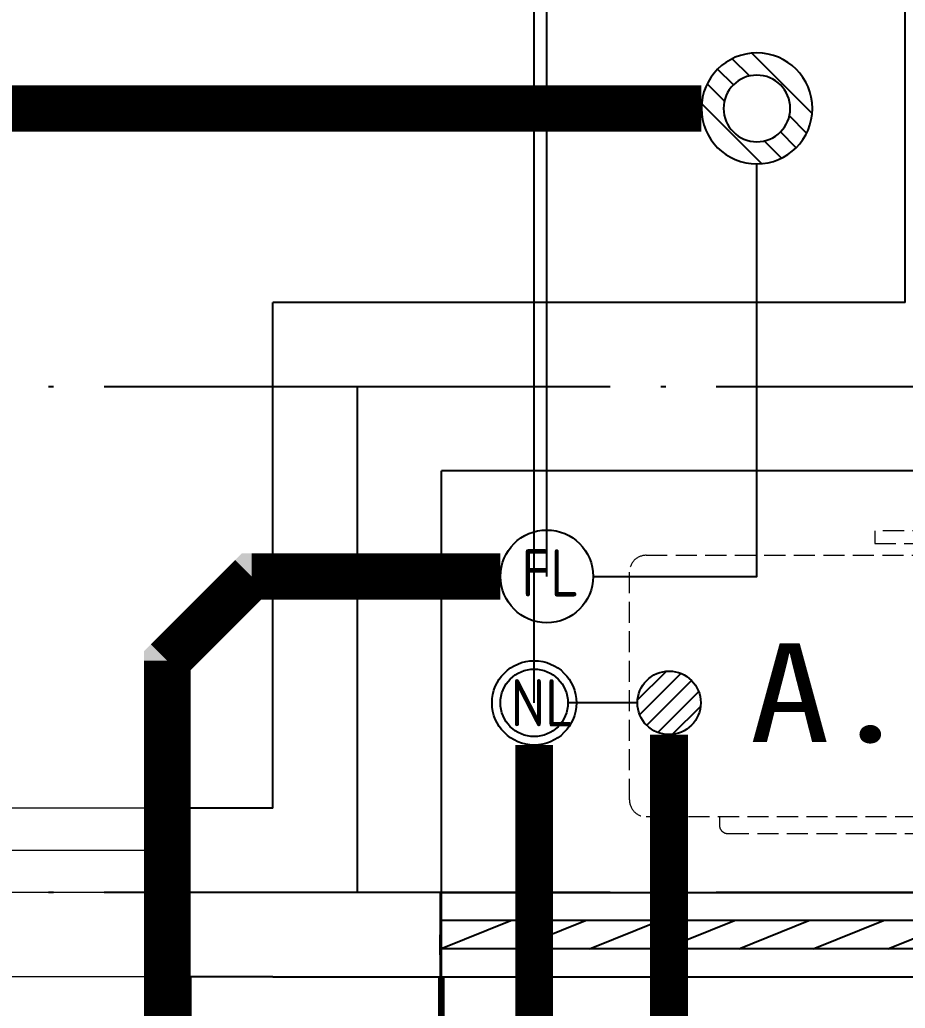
# Model space of a CAD drawing. Extents: x 27938 to 1507990, y 110129 to 923079.
# Drawn here: x 861067 to 862117, y 672520 to 673692 of the extents above; entities that cross this region are included whole.
import ezdxf

# ---------------------------------------------------------------- set-up
doc = ezdxf.new("R2010")
doc.units = 0
doc.header["$LTSCALE"] = 1000
doc.header["$MEASUREMENT"] = 0
doc.linetypes.add('DASH', pattern=[0.35, 0.25, -0.1])
doc.linetypes.add('DOTE', pattern=[2.42, 2, -0.2, 0.02, -0.2])
for name, color, linetype in [('DIM_凝结', 150, 'Continuous'), ('DIM_废水', 31, 'Continuous'), ('DOTE', 1, 'Continuous'), ('EQUIP_地漏', 7, 'Continuous'), ('PIPE-凝结', 150, 'N'), ('PIPE-废水', 31, 'TG_F'), ('PUB_TEXT', 4, 'Continuous'), ('VPIPE-凝结', 150, 'N'), ('VPIPE-废水', 31, 'Continuous'), ('WALL', 9, 'Continuous'), ('WINDOW', 4, 'Continuous')]:
    doc.layers.add(name, color=color, linetype=linetype)
for name, color, linetype, lineweight in [('平面-栏杆', 135, 'Continuous', 15), ('平面-看线', 45, 'Continuous', 15), ('平面-空调预留孔', 173, 'Continuous', 15)]:
    doc.layers.add(name, color=color, linetype=linetype, lineweight=lineweight)
doc.styles.get("Standard").update_dxf_attribs({"font": 'gbenor.shx', "bigfont": 'gbcbig.shx'})
doc.styles.add('TG_LINETYPE', font='SIMPLEX', dxfattribs={"width": 0.8, "height": 3, "bigfont": 'HZTXT'})
doc.styles.add('黑体', font='simhei.ttf')
doc.linetypes.add('N', pattern='A,3,-0.2,["N",Standard,S=0.25,R=0,X=-0.1,Y=-0.115],-0.2', length=3.4)
doc.linetypes.add('TG_F', pattern='A,2,-0.3,["F",TG_LINETYPE,S=0.1,R=0,X=-0.23,Y=-0.15],0', length=2.3)

# ---------------------------------------------------------------- blocks, each defined once
blk = doc.blocks.new('$TwtSys$00000141')
at = {"color": 1}
for p, q in [((-47.1, 3.8), (-5, 45.9)), ((-47.1, 3.8), (-5, 45.9)), ((-43.6, -17.5), (17.5, 43.6)), ((-43.6, -17.5), (17.5, 43.6)), ((-33.2, -33.2), (33.2, 33.2)), ((-33.2, -33.2), (33.2, 33.2)), ((-16.2, -43.5), (43.8, 16.4)), ((-16.2, -43.5), (43.8, 16.4)), ((5.7, -46.1), (46.1, -5.7)), ((5.7, -46.1), (46.1, -5.7))]:
    blk.add_line(p, q, dxfattribs=at)
blk.add_circle((0, 0), 47, dxfattribs=at)
blk.add_circle((0, 0), 47, dxfattribs=at)
blk = doc.blocks.new('$TwtSys$00000543')
for p, q in [((-93.6, -8.5), (8.5, 93.6)), ((12.5, 55), (41.7, 84.2)), ((39.9, 39.9), (66.5, 66.5)), ((55, 12.5), (84.2, 41.7)), ((-8.5, -93.6), (93.6, 8.5)), ((-84.2, -41.7), (-55, -12.5)), ((-66.5, -66.5), (-39.9, -39.9)), ((-41.7, -84.2), (-12.5, -55))]:
    blk.add_line(p, q)
for radius in [94, 56.4]:
    blk.add_circle((0, 0), radius)
blk = doc.blocks.new('gsergvr')
at = {"layer": '平面-空调预留孔', "linetype": 'DASH', "ltscale": 0.1}
for p, q in [((34075.4, 17176.2), (34075.4, 17166.2)), ((34448.2, 17166.2), (34448.2, 17176.2)), ((34085.4, 17156.2), (34438.2, 17156.2))]:
    blk.add_line(p, q, dxfattribs=at)
blk.add_lwpolyline([(34679.3, 17515.3), (34259.5, 17515.3), (34259.5, 17500.2), (34679.3, 17500.2)], close=True, dxfattribs=at)
blk.add_lwpolyline([(34728.6, 17176.2), (33988.6, 17176.2, -0.414214), (33968.6, 17196.2), (33968.6, 17466.2, -0.414214), (33988.6, 17486.2), (34728.6, 17486.2, -0.414214), (34748.6, 17466.2), (34748.6, 17196.2, -0.414214)], format="xyb", close=True, dxfattribs=at)
for centre, start, end in [((34085.4, 17166.2), 180, 270), ((34438.2, 17166.2), 270, 0)]:
    blk.add_arc(centre, 10, start, end, dxfattribs=at)
at = {"layer": '平面-空调预留孔', "color": 251, "linetype": 'DASH', "ltscale": 0.1, "true_color": 0x636466, "style": '黑体', "width": 1.2}
blk.add_text('A.C', height=117.05, dxfattribs=at).set_placement((34110.9, 17264.8))
blk = doc.blocks.new('rtyryrtyeeretee')
at = {"layer": '平面-空调预留孔'}
blk.add_blockref('gsergvr', (635673.5, 326705.8), dxfattribs=at)
blk = doc.blocks.new('GDGDRGDGDRGDR')
blk.add_blockref('rtyryrtyeeretee', (-215152.6, 97240.1))
blk = doc.blocks.new('$WINLIB2D$00000039')
at = {"color": 0}
for points in [[(0.5, 0.5), (-0.5, 0.5)], [(0.5, -0.5), (0.5, 0.5)], [(-0.5, 0.16667), (0.5, 0.16667)], [(0.09205, -0.16667), (0.02795, 0.16667)], [(0.16004, -0.16667), (0.09594, 0.16667)], [(0.22804, -0.16667), (0.16393, 0.16667)], [(0.29603, -0.16667), (0.23192, 0.16667)], [(0.36402, -0.16667), (0.29992, 0.16667)], [(0.43201, -0.16667), (0.36791, 0.16667)], [(0.5, -0.16667), (0.4359, 0.16667)], [(-0.5, -0.16667), (0.5, -0.16667)], [(0.5, -0.5), (-0.5, -0.5)]]:
    blk.add_lwpolyline(points, dxfattribs=at)

msp = doc.modelspace()

# ---------------------------------------------------------------- linework, layer by layer
at = {"color": 8, "const_width": 8}
msp.add_lwpolyline([(861266.6, 672557.2), (861266.6, 672407.2), (861566.6, 672407.2), (861566.6, 672557.2)], dxfattribs=at)
at = {"layer": 'DOTE', "color": 169, "linetype": 'DOTE', "ltscale": 0.3}
msp.add_line((879916.6, 672657.2), (825916.6, 672657.2), dxfattribs=at)
at = {"layer": 'VPIPE-凝结', "color": 8, "ltscale": 0.1}
for points in [[(861746.6, 673032.2), (861940.7, 673032.2), (861940.7, 673521.4)], [(861799, 672882.2), (861716.6, 672882.2)]]:
    msp.add_lwpolyline(points, dxfattribs=at)
at = {"layer": 'VPIPE-凝结', "color": 8}
msp.add_circle((861676.6, 672882.2), 40, dxfattribs=at)
at = {"layer": 'VPIPE-废水', "color": 8}
msp.add_circle((861691.6, 673032.2), 55, dxfattribs=at)
at = {"layer": 'WALL', "color": 8}
for p, q in [((861566.6, 672557.2), (861566.6, 672657.2)), ((861566.6, 672557.2), (861566.6, 672657.2)), ((861366.6, 672557.2), (861266.6, 672557.2)), ((861366.6, 672557.2), (861366.6, 672557.2)), ((861366.6, 672557.2), (861566.6, 672557.2))]:
    msp.add_line(p, q, dxfattribs=at)
at = {"layer": 'WINDOW', "color": 8, "linetype": 'DASH', "ltscale": 0.3}
msp.add_lwpolyline([(862864.7, 672607.2), (861738.8, 671957.2, -0.131652), (861564.7, 672607.2)], format="xyb", dxfattribs=at)
msp.add_lwpolyline([(862864.7, 672607.2), (861738.8, 671957.2, -0.131652), (861564.7, 672607.2)], format="xyb", dxfattribs=at)
at = {"layer": '平面-栏杆', "color": 8}
for points in [[(861266.6, 672707.2), (856616.6, 672707.2)], [(861266.6, 672707.2), (856616.6, 672707.2)], [(861266.6, 672657.2), (856616.6, 672657.2)], [(861266.6, 672657.2), (856616.6, 672657.2)]]:
    msp.add_lwpolyline(points, dxfattribs=at)
at = {"layer": '平面-看线', "color": 8}
msp.add_lwpolyline([(861266.6, 672757.2), (856616.6, 672757.2)], dxfattribs=at)
at = {"layer": '平面-看线', "color": 8, "linetype": 'DASH'}
msp.add_lwpolyline([(861266.6, 672557.2), (856616.6, 672557.2)], dxfattribs=at)

# ---------------------------------------------------------------- block references
at = {"layer": 'EQUIP_地漏', "color": 8, "xscale": -0.7000000000000001, "yscale": 0.7000000000000001, "zscale": 0.7}
msp.add_blockref('$TwtSys$00000543', (861940.7, 673587.2), dxfattribs=at)
at = {"layer": 'EQUIP_地漏', "color": 8, "xscale": -0.8, "yscale": -0.8, "zscale": 0.8, "rotation": 180}
msp.add_blockref('$TwtSys$00000141', (861836.6, 672882.2), dxfattribs=at)
at = {"layer": 'WINDOW', "color": 8, "xscale": 1299.999999983003, "yscale": -100, "zscale": 1299.999999983003, "rotation": 180}
msp.add_blockref('$WINLIB2D$00000039', (862215.6, 672607.2), dxfattribs=at)
msp.add_blockref('$WINLIB2D$00000039', (862215.6, 672607.2), dxfattribs=at)

# ---------------------------------------------------------------- next in the draw order: block references
at = {"color": 8}
msp.add_blockref('GDGDRGDGDRGDR', (407300, 231625.1), dxfattribs=at)

# ---------------------------------------------------------------- next in the draw order: hatches: boundary and pattern name
at = {"layer": 'PIPE-废水'}
for points in [[(861341.6, 673032.2), (861322.1, 673051.6), (861330.2, 673059.7)], [(861341.6, 673032.2), (861322.1, 673051.6), (861330.2, 673059.7)], [(861341.6, 673032.2), (861341.6, 673059.7), (861330.2, 673059.7)], [(861341.6, 673032.2), (861341.6, 673059.7), (861330.2, 673059.7)], [(861241.6, 672932.2), (861222.1, 672951.6), (861214.1, 672943.6)], [(861241.6, 672932.2), (861222.1, 672951.6), (861214.1, 672943.6)], [(861241.6, 672932.2), (861214.1, 672932.2), (861214.1, 672943.6)], [(861241.6, 672932.2), (861214.1, 672932.2), (861214.1, 672943.6)]]:
    msp.add_hatch(color=256, dxfattribs=at).paths.add_polyline_path(points)

# ---------------------------------------------------------------- next in the draw order: linework, layer by layer
at = {"layer": 'DIM_凝结'}
msp.add_line((861676.6, 672882.2), (861676.6, 674837.1), dxfattribs=at)
at = {"layer": 'DIM_废水'}
msp.add_line((861691.6, 673032.2), (861691.6, 675358), dxfattribs=at)
at = {"layer": 'DOTE', "color": 169, "linetype": 'DOTE', "ltscale": 0.3}
for p, q in [((879916.6, 673257.2), (825916.6, 673257.2)), ((861466.6, 673257.2), (861466.6, 672657.2)), ((861466.6, 673257.2), (861466.6, 672657.2))]:
    msp.add_line(p, q, dxfattribs=at)
at = {"layer": 'PIPE-凝结', "ltscale": 0.5, "const_width": 45}
for points in [[(861836.6, 672844.6), (861836.6, 671382.2)], [(861836.6, 672844.6), (861836.6, 670207.2)], [(861676.6, 672832.2), (861676.6, 671222.2)], [(861676.6, 672832.2), (861676.6, 671222.2)]]:
    msp.add_lwpolyline(points, dxfattribs=at)
at = {"layer": 'PIPE-废水', "ltscale": 0.5, "const_width": 55}
for points in [[(861041.6, 673587.2), (860941.6, 673487.2)], [(861041.6, 673587.2), (860941.6, 673487.2)], [(861041.6, 673587.2), (861874.9, 673587.2)], [(861041.6, 673587.2), (861874.9, 673587.2)], [(861341.6, 673032.2), (861241.6, 672932.2)], [(861341.6, 673032.2), (861241.6, 672932.2)], [(861341.6, 673032.2), (861636.6, 673032.2)], [(861341.6, 673032.2), (861636.6, 673032.2)], [(861241.6, 672164.3), (861241.6, 672932.2)], [(861241.6, 672164.3), (861241.6, 672932.2)]]:
    msp.add_lwpolyline(points, dxfattribs=at)
at = {"layer": 'VPIPE-凝结', "color": 8, "ltscale": 0.1}
for points in [[(861746.6, 673032.2), (861940.7, 673032.2), (861940.7, 673521.4)], [(861799, 672882.2), (861716.6, 672882.2)]]:
    msp.add_lwpolyline(points, dxfattribs=at)
at = {"layer": 'VPIPE-凝结'}
msp.add_circle((861676.6, 672882.2), 50, dxfattribs=at)
msp.add_circle((861676.6, 672882.2), 50, dxfattribs=at)
at = {"layer": 'VPIPE-凝结', "color": 8}
msp.add_circle((861676.6, 672882.2), 40, dxfattribs=at)
at = {"layer": 'VPIPE-废水'}
msp.add_circle((861691.6, 673032.2), 55, dxfattribs=at)
msp.add_circle((861691.6, 673032.2), 55, dxfattribs=at)
at = {"layer": 'VPIPE-废水', "color": 8}
msp.add_circle((861691.6, 673032.2), 55, dxfattribs=at)
at = {"layer": 'WALL', "color": 8}
for p, q in [((862116.6, 673357.2), (862116.6, 674357.2)), ((862116.6, 673357.2), (862116.6, 674357.2)), ((862116.6, 673357.2), (861366.6, 673357.2)), ((861366.6, 672757.2), (861366.6, 673357.2)), ((862116.6, 673357.2), (861366.6, 673357.2)), ((861366.6, 672757.2), (861366.6, 673357.2)), ((862216.6, 673157.2), (861566.6, 673157.2)), ((861566.6, 672657.2), (861566.6, 673157.2)), ((862216.6, 673157.2), (861566.6, 673157.2)), ((861566.6, 672657.2), (861566.6, 673157.2)), ((861366.6, 672757.2), (861266.6, 672757.2)), ((861266.6, 672557.2), (861266.6, 672757.2)), ((861366.6, 672757.2), (861266.6, 672757.2)), ((861266.6, 672557.2), (861266.6, 672757.2))]:
    msp.add_line(p, q, dxfattribs=at)
at = {"layer": '平面-看线', "color": 8}
msp.add_lwpolyline([(861266.6, 672757.2), (856616.6, 672757.2)], dxfattribs=at)

# ---------------------------------------------------------------- next in the draw order: block references
at = {"layer": 'EQUIP_地漏', "color": 8, "xscale": -0.7000000000000001, "yscale": 0.7000000000000001, "zscale": 0.7}
msp.add_blockref('$TwtSys$00000543', (861940.7, 673587.2), dxfattribs=at)
at = {"layer": 'EQUIP_地漏', "color": 8, "xscale": -0.8, "yscale": -0.8, "zscale": 0.8, "rotation": 180}
msp.add_blockref('$TwtSys$00000141', (861836.6, 672882.2), dxfattribs=at)

# ---------------------------------------------------------------- next in the draw order: texts
at = {"layer": 'PUB_TEXT', "color": 8}
for s, p in [('FL', (861661.5, 673008.3)), ('FL', (861661.5, 673008.3)), ('NL', (861648.6, 672854.2)), ('NL', (861648.6, 672854.2))]:
    msp.add_text(s, height=56, dxfattribs=at).set_placement(p)

doc.saveas('drawing.dxf')
